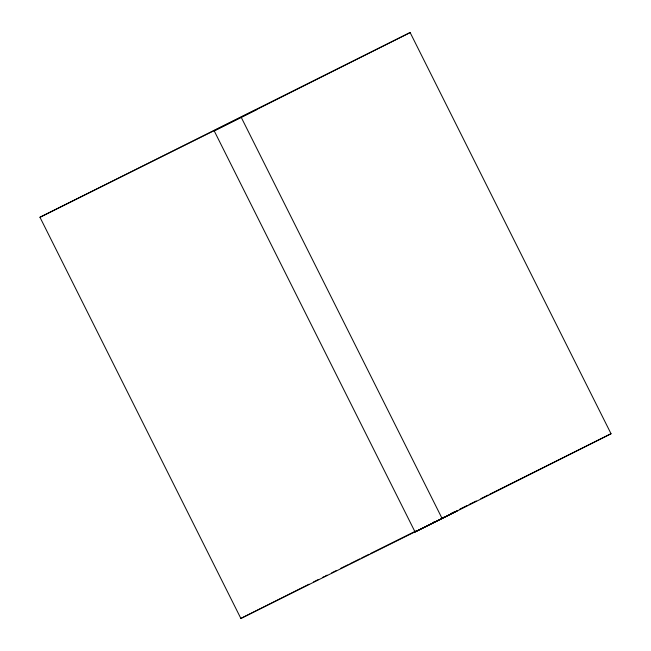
<?xml version="1.0" encoding="UTF-8"?>
<svg xmlns="http://www.w3.org/2000/svg" width="651" height="651" viewBox="0 0 651 651"><rect width="100%" height="100%" fill="white"/><g stroke="black" fill="none" stroke-linecap="round" stroke-linejoin="round"><path stroke-width="0.98" d="M39.963 217.263L410.138 32.55L611.037 433.737L442.135 518.546L415.086 532.005L214.187 130.818L256.404 109.612L39.963 217.263L240.862 618.45L457.311 510.799L415.086 532.005M214.187 130.818L410.138 32.55M240.862 618.45L308.965 584.248M313.505 581.97L318.046 579.691M322.587 577.413L324.401 576.501M611.037 433.737L489.918 494.174M325.313 576.045L327.127 575.142M331.676 572.88L336.225 570.618M340.774 568.356L348.049 564.734M349.864 563.831L359.873 558.859M361.687 557.948L368.962 554.335M370.785 553.431L416.258 530.809M432.622 522.672L434.445 521.768M441.72 518.147L443.534 517.244M450.809 513.623L455.358 511.36M459.907 509.106L467.182 505.485M469.005 504.582L476.28 500.961M480.82 498.699L488.095 495.077M241.236 117.359L442.135 518.546"/></g></svg>
